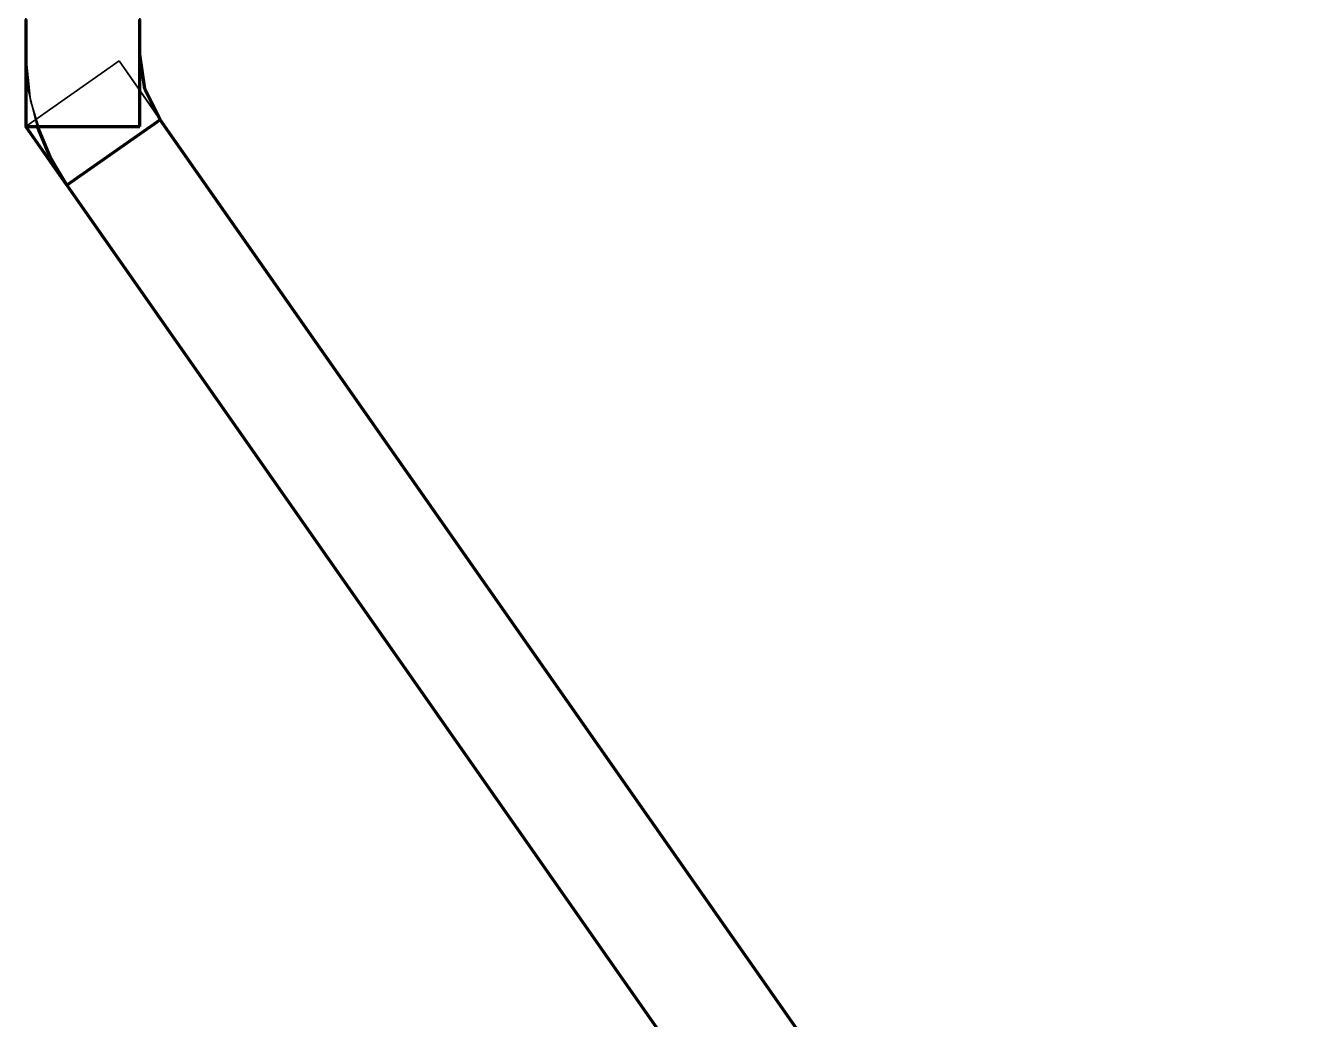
# Model space of a CAD drawing. Header units: millimetres. Extents: x 0 to 420, y 0 to 297.
# Drawn here: x 377 to 379.815, y 250.742 to 252.921 of the extents above; entities that cross this region are included whole.
import ezdxf

# ---------------------------------------------------------------- set-up
doc = ezdxf.new("R2010")
doc.units = ezdxf.units.MM
doc.linetypes.add('DASHED', pattern=[1.524, 1.27, -0.254])

msp = doc.modelspace()

# ---------------------------------------------------------------- linework, layer by layer
at = {"color": 5, "linetype": 'DASHED', "lineweight": 35}
for p, q in [((377, 252.8576), (377, 256.5)), ((377.25, 256.5), (377.25, 252.8576)), ((377, 252.9073), (377, 252.9076)), ((377, 252.9076), (377, 252.9073)), ((377, 252.9064), (377, 252.9073)), ((377, 252.9073), (377, 252.9064)), ((377, 252.9048), (377, 252.9064)), ((377, 252.9064), (377, 252.9048)), ((377, 252.9027), (377, 252.9048)), ((377, 252.9048), (377, 252.9027)), ((377, 252.9), (377, 252.9027)), ((377, 252.9027), (377, 252.9)), ((377, 252.8967), (377, 252.9)), ((377, 252.9), (377, 252.8967)), ((377, 252.893), (377, 252.8967)), ((377, 252.8967), (377, 252.893)), ((377, 252.8888), (377, 252.893)), ((377, 252.893), (377, 252.8888)), ((377, 252.8843), (377, 252.8888)), ((377, 252.8888), (377, 252.8843)), ((377.25, 252.9073), (377.25, 252.9076)), ((377.25, 252.9076), (377.25, 252.9073)), ((377.25, 252.9064), (377.25, 252.9073)), ((377.25, 252.9073), (377.25, 252.9064)), ((377.25, 252.9048), (377.25, 252.9064)), ((377.25, 252.9064), (377.25, 252.9048)), ((377.25, 252.9027), (377.25, 252.9048)), ((377.25, 252.9048), (377.25, 252.9027)), ((377.25, 252.9), (377.25, 252.9027)), ((377.25, 252.9027), (377.25, 252.9)), ((377.25, 252.8967), (377.25, 252.9)), ((377.25, 252.9), (377.25, 252.8967)), ((377.25, 252.893), (377.25, 252.8967)), ((377.25, 252.8967), (377.25, 252.893)), ((377.25, 252.8888), (377.25, 252.893)), ((377.25, 252.893), (377.25, 252.8888)), ((377.25, 252.8843), (377.25, 252.8888)), ((377.25, 252.8888), (377.25, 252.8843)), ((377, 252.8793), (377, 252.8843)), ((377, 252.8843), (377, 252.8793)), ((377, 252.8742), (377, 252.8793)), ((377, 252.8793), (377, 252.8742)), ((377, 252.8688), (377, 252.8742)), ((377, 252.8742), (377, 252.8688)), ((377, 252.8632), (377, 252.8688)), ((377, 252.8688), (377, 252.8632)), ((377, 252.8576), (377, 252.8632)), ((377, 252.8632), (377, 252.8576)), ((377.25, 252.8793), (377.25, 252.8843)), ((377.25, 252.8843), (377.25, 252.8793)), ((377.25, 252.8742), (377.25, 252.8793)), ((377.25, 252.8793), (377.25, 252.8742)), ((377.25, 252.8688), (377.25, 252.8742)), ((377.25, 252.8742), (377.25, 252.8688)), ((377.25, 252.8632), (377.25, 252.8688)), ((377.25, 252.8688), (377.25, 252.8632)), ((377.25, 252.8576), (377.25, 252.8632)), ((377.25, 252.8632), (377.25, 252.8576)), ((377, 252.8576), (377, 252.7)), ((377.0103, 252.7565), (377, 252.8576)), ((377, 252.8576), (377.0064, 252.7778)), ((377, 252.7), (377.2048, 252.8434)), ((377.2048, 252.8434), (377, 252.7)), ((377.2048, 252.8434), (377.2952, 252.7143)), ((377.2048, 252.8434), (379.8146, 249.1163)), ((377.25, 252.8576), (377.2616, 252.7825)), ((377.25, 252.7), (377.25, 252.8576)), ((377.0064, 252.7778), (377.0255, 252.7)), ((377.2616, 252.7825), (377.2952, 252.7143)), ((377.0409, 252.6596), (377.0103, 252.7565)), ((377, 252.7), (377.25, 252.7)), ((379.6098, 248.9729), (377, 252.7)), ((377.2952, 252.7143), (377.2984, 252.7097)), ((377.2984, 252.7097), (377.2952, 252.7143)), ((377.2984, 252.7097), (377.3016, 252.7051)), ((377.3016, 252.7051), (377.2984, 252.7097)), ((377.3016, 252.7051), (377.3047, 252.7007)), ((377.3047, 252.7007), (377.3016, 252.7051)), ((377.3047, 252.7007), (377.3077, 252.6965)), ((377.3077, 252.6965), (377.3047, 252.7007)), ((377.3077, 252.6965), (377.3105, 252.6925)), ((377.3105, 252.6925), (377.3077, 252.6965)), ((377.3105, 252.6925), (377.3131, 252.6887)), ((377.3131, 252.6887), (377.3105, 252.6925)), ((377.3131, 252.6887), (377.3155, 252.6853)), ((377.3155, 252.6853), (377.3131, 252.6887)), ((377.3155, 252.6853), (377.3176, 252.6822)), ((377.3176, 252.6822), (377.3155, 252.6853)), ((377.3176, 252.6822), (377.3195, 252.6796)), ((377.3195, 252.6796), (377.3176, 252.6822)), ((377.3195, 252.6796), (377.3211, 252.6774)), ((377.3211, 252.6774), (377.3195, 252.6796)), ((377.3211, 252.6774), (377.3223, 252.6756)), ((377.3223, 252.6756), (377.3211, 252.6774)), ((377.3223, 252.6756), (377.3232, 252.6743)), ((377.3232, 252.6743), (377.3223, 252.6756)), ((377.3232, 252.6743), (377.3237, 252.6736)), ((377.3237, 252.6736), (377.3232, 252.6743)), ((377.3237, 252.6736), (377.3239, 252.6733)), ((377.3239, 252.6733), (377.3237, 252.6736)), ((377.0904, 252.5709), (377.0409, 252.6596)), ((377.0904, 252.5709), (377.0936, 252.5663)), ((377.0936, 252.5663), (377.0904, 252.5709)), ((377.0936, 252.5663), (377.0968, 252.5617)), ((377.0968, 252.5617), (377.0936, 252.5663)), ((377.0968, 252.5617), (377.0999, 252.5573)), ((377.0999, 252.5573), (377.0968, 252.5617)), ((377.0999, 252.5573), (377.1029, 252.5531)), ((377.1029, 252.5531), (377.0999, 252.5573)), ((377.1029, 252.5531), (377.1057, 252.5491)), ((377.1057, 252.5491), (377.1029, 252.5531)), ((377.1057, 252.5491), (377.1083, 252.5453)), ((377.1083, 252.5453), (377.1057, 252.5491)), ((377.1083, 252.5453), (377.1107, 252.5419)), ((377.1107, 252.5419), (377.1083, 252.5453)), ((377.1107, 252.5419), (377.1128, 252.5388)), ((377.1128, 252.5388), (377.1107, 252.5419)), ((377.1128, 252.5388), (377.1147, 252.5362)), ((377.1147, 252.5362), (377.1128, 252.5388)), ((377.1147, 252.5362), (377.1163, 252.534)), ((377.1163, 252.534), (377.1147, 252.5362)), ((377.1163, 252.534), (377.1175, 252.5322)), ((377.1175, 252.5322), (377.1163, 252.534)), ((377.1175, 252.5322), (377.1184, 252.5309)), ((377.1184, 252.5309), (377.1175, 252.5322)), ((377.1184, 252.5309), (377.1189, 252.5302)), ((377.1189, 252.5302), (377.1184, 252.5309)), ((377.1189, 252.5302), (377.1191, 252.5299)), ((377.1191, 252.5299), (377.1189, 252.5302))]:
    msp.add_line(p, q, dxfattribs=at)
at = {"color": 1, "lineweight": 70}
for p, q in [((377, 252.934), (377, 252.8883)), ((377.25, 252.8883), (377.25, 252.934)), ((377, 252.8883), (377, 252.8464)), ((377.25, 252.8464), (377.25, 252.8883)), ((377, 252.8464), (377, 252.8091)), ((377.2616, 252.7825), (377.25, 252.8576)), ((377.25, 252.8091), (377.25, 252.8464)), ((377, 252.8091), (377, 252.7766)), ((377.25, 252.7766), (377.25, 252.8091)), ((377, 252.7766), (377, 252.7495)), ((377.25, 252.7495), (377.25, 252.7766)), ((377.2952, 252.7143), (377.2616, 252.7825)), ((377, 252.7495), (377, 252.7281)), ((377.25, 252.7281), (377.25, 252.7495)), ((377, 252.7281), (377, 252.7125)), ((377.25, 252.7125), (377.25, 252.7281)), ((377, 252.7125), (377, 252.7031)), ((377, 252.7031), (377, 252.7)), ((377, 252.7), (377.25, 252.7)), ((377.0904, 252.5709), (377, 252.7)), ((377.0255, 252.7), (377.0533, 252.6331)), ((377.2952, 252.7143), (377.0904, 252.5709)), ((377.25, 252.7031), (377.25, 252.7125)), ((377.25, 252.7), (377.25, 252.7031)), ((379.8146, 249.1163), (377.2952, 252.7143)), ((377.0533, 252.6331), (377.0904, 252.5709)), ((377.0904, 252.5709), (379.6098, 248.9729))]:
    msp.add_line(p, q, dxfattribs=at)

doc.saveas('drawing.dxf')
